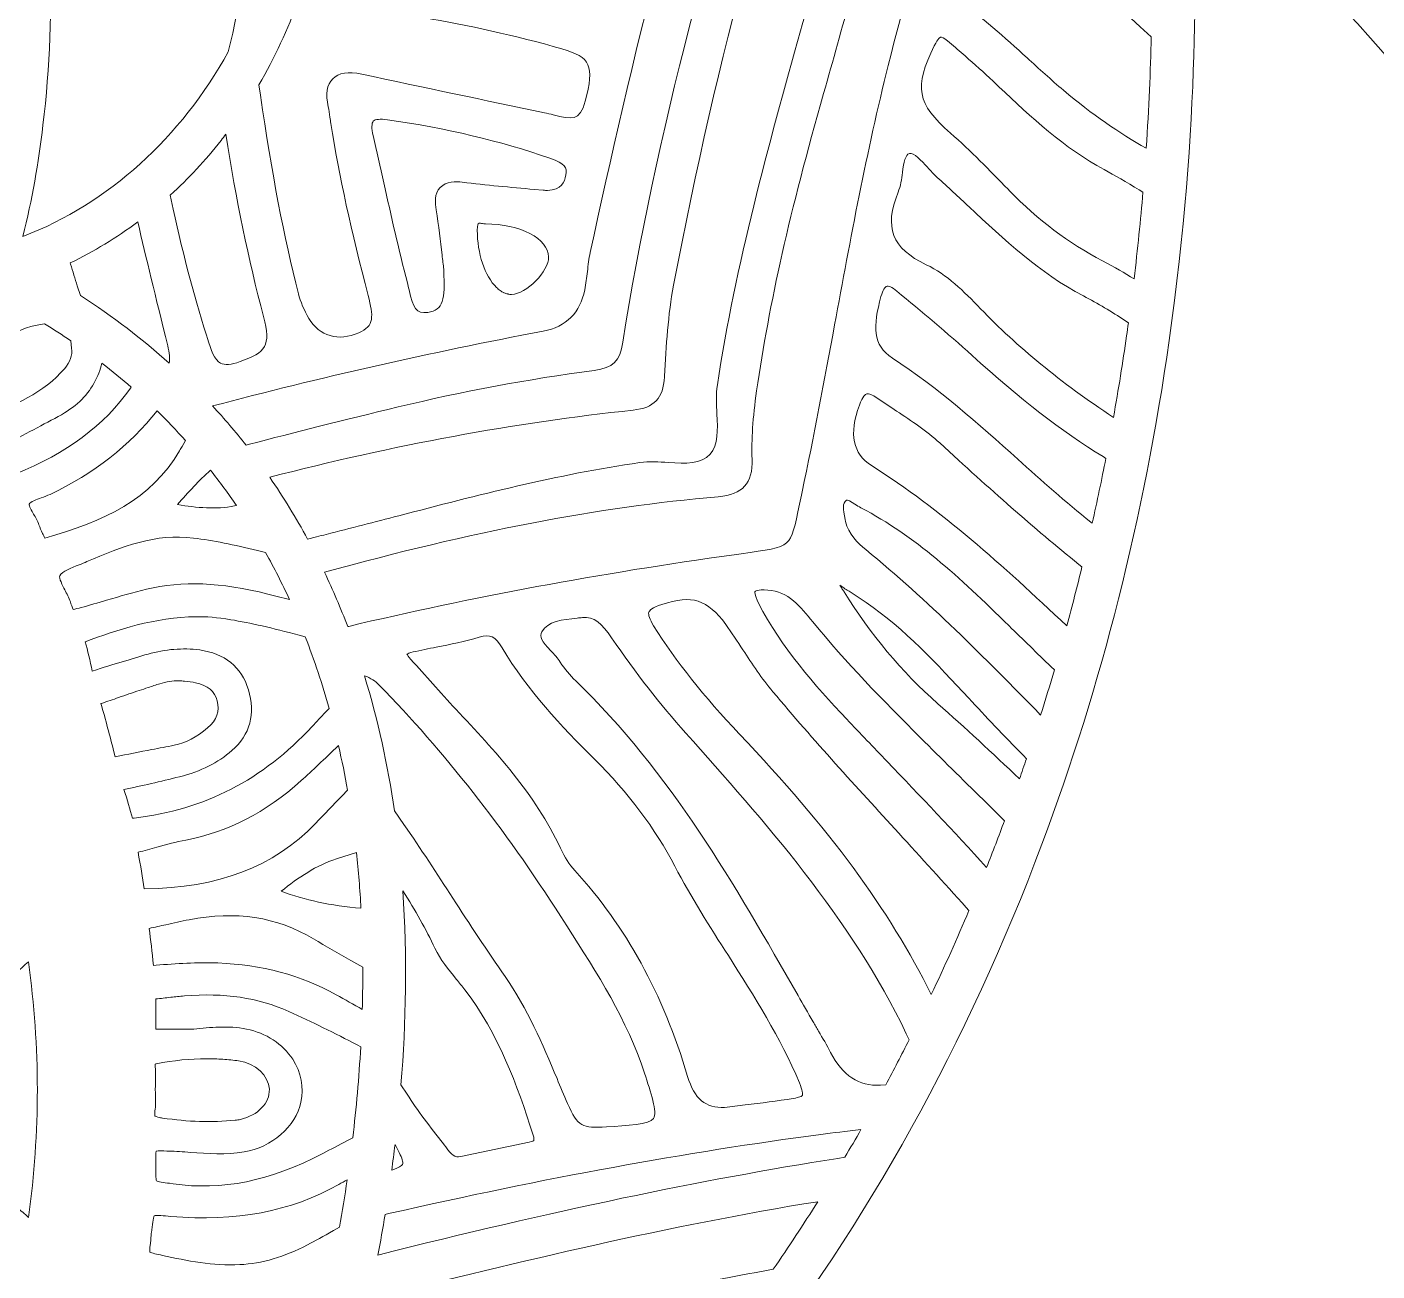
# Model space of a CAD drawing. Extents: x 126 to 2875, y -2951 to -49.
# Drawn here: x 1923.8 to 2422.4, y -2449.4 to -1989.9 of the extents above; entities that cross this region are included whole.
import ezdxf

# ---------------------------------------------------------------- set-up
doc = ezdxf.new("R2010")
doc.units = 0
doc.header["$MEASUREMENT"] = 0
doc.layers.add('Layer 1', color=7, linetype='Continuous')

# ---------------------------------------------------------------- blocks, each defined once
blk = doc.blocks.new('block 2')
at = {"layer": 'Layer 1', "lineweight": 0}
for points, knots in [([(2818.52, -1015.73), (2765.29, -1065.49), (2703.63, -1093.3), (2640.24, -1096.15), (2556.69, -1099.87), (2474.7, -1071.45), (2412.6, -1046.28), (2390.46, -1037.31), (2368.11, -1027.6), (2346.48, -1018.23), (2338.27, -1014.67), (2330.02, -1011.09), (2321.71, -1007.53), (2370.51, -1008.44), (2426.27, -1007.2), (2513.09, -924.65), (2568.78, -871.7), (2642.17, -798.11), (2625.81, -711.87), (2622.52, -694.49), (2611.09, -653.09), (2560.09, -612.54), (2565.36, -622.37), (2601.86, -692.87), (2569.54, -747.69), (2554.2, -773.71), (2526.78, -791.73), (2470.03, -803.98), (2455.63, -807.08), (2439.86, -809.44), (2422.81, -811.04), (2491.94, -734.79), (2533.75, -634.63), (2547.11, -513), (2561.91, -378.42), (2538.09, -252.24), (2515.5, -170.1), (2510.84, -153.21), (2505.7, -136.24), (2500.21, -119.65), (2496.11, -107.32), (2491.02, -97.85), (2485.03, -91.28), (2485.03, -91.28), (2489.08, -88.91), (2489.08, -88.91), (2488.22, -87.43), (2467.53, -52.75), (2420.58, -50.35), (2390.21, -48.79), (2356.11, -61.25), (2319.21, -87.4), (2293.72, -105.48), (2266.78, -130.21), (2238.64, -161.33), (2186.92, -191.97), (2146.46, -219.39), (2111.33, -247.55), (2059.02, -289.5), (2001.37, -329.63), (1934.36, -338.98), (1877.45, -346.93), (1826.29, -329.19), (1772.12, -310.4), (1744.15, -300.69), (1715.23, -290.66), (1685.52, -284.53), (1598.6, -266.59), (1534.9, -282.01), (1500.31, -329.06), (1465.72, -282.01), (1402.02, -266.61), (1315.1, -284.53), (1285.39, -290.66), (1256.47, -300.69), (1228.5, -310.4), (1174.33, -329.19), (1123.17, -346.93), (1066.26, -338.98), (999.25, -329.63), (941.6, -289.5), (889.29, -247.55), (854.16, -219.39), (813.72, -191.97), (761.98, -161.33), (733.84, -130.21), (706.9, -105.48), (681.41, -87.4), (644.51, -61.25), (610.42, -48.78), (580.04, -50.35), (533.09, -52.75), (512.4, -87.43), (511.54, -88.91), (511.54, -88.91), (515.6, -91.28), (515.6, -91.28), (509.6, -97.85), (504.51, -107.32), (500.43, -119.65), (494.91, -136.25), (489.76, -153.22), (485.12, -170.1), (462.53, -252.24), (438.71, -378.42), (453.51, -513), (466.87, -634.63), (508.68, -734.79), (577.81, -811.04), (560.76, -809.44), (544.99, -807.08), (530.59, -803.98), (473.84, -791.73), (446.42, -773.71), (431.08, -747.69), (398.76, -692.87), (435.26, -622.37), (440.53, -612.54), (389.53, -653.09), (378.1, -694.49), (374.81, -711.87), (358.45, -798.11), (431.84, -871.7), (487.53, -924.65), (574.36, -1007.2), (630.11, -1008.44), (678.91, -1007.53), (670.6, -1011.09), (662.35, -1014.67), (654.14, -1018.23), (632.51, -1027.6), (610.16, -1037.31), (588.02, -1046.28), (525.92, -1071.45), (443.9, -1099.88), (360.39, -1096.15), (296.99, -1093.3), (235.33, -1065.49), (182.1, -1015.73), (182.1, -1015.73), (125.87, -963.15), (125.87, -963.15), (125.87, -963.15), (170.22, -1026.07), (170.22, -1026.07), (219.77, -1096.34), (304.4, -1156.08), (385.84, -1178.26), (421.01, -1187.83), (457.96, -1193.28), (496.54, -1194.59), (485.65, -1205.66), (470.29, -1222.36), (453.05, -1244.47), (422.71, -1283.4), (380.73, -1347.02), (353.04, -1429.06), (321.9, -1521.35), (314.84, -1617.62), (332.07, -1715.18), (353.53, -1836.78), (412.97, -1960.62), (508.76, -2083.27), (508.76, -2083.27), (517.35, -2094.25), (517.35, -2094.25), (517.35, -2094.25), (522.39, -2081.24), (522.39, -2081.24), (522.59, -2080.7), (544.03, -2026.57), (607.28, -1966.45), (618.55, -1955.74), (631.63, -1944.41), (646.68, -1932.9), (644.92, -1962.85), (643.59, -2025.77), (654.99, -2105.75), (664.24, -2170.7), (680.05, -2233.27), (701.96, -2291.74), (729.36, -2364.83), (766.43, -2431.68), (812.16, -2490.44), (814.05, -2493.21), (839.63, -2531.25), (859.49, -2587.32), (878.32, -2640.42), (895.73, -2721.14), (871.87, -2804.06), (871.87, -2804.06), (865.62, -2825.84), (865.62, -2825.84), (865.62, -2825.84), (884.08, -2812.68), (884.08, -2812.68), (885.65, -2811.57), (922.92, -2784.71), (954.16, -2735.73), (978.8, -2697.08), (1003.28, -2637.97), (992.89, -2564.05), (993.48, -2564.79), (994.03, -2565.49), (994.54, -2566.17), (1016.21, -2595.31), (1039.76, -2622.73), (1064.5, -2647.63), (1109.21, -2692.65), (1155.37, -2726.78), (1201.72, -2749.11), (1255.68, -2775.1), (1310.13, -2785.14), (1363.64, -2778.93), (1378.87, -2809.5), (1404.34, -2833.21), (1429, -2856.2), (1455.2, -2880.59), (1479.94, -2903.62), (1493.04, -2933.91), (1493.04, -2933.91), (1500.31, -2950.67), (1500.31, -2950.67), (1500.31, -2950.67), (1507.58, -2933.91), (1507.58, -2933.91), (1520.68, -2903.62), (1545.42, -2880.59), (1571.62, -2856.2), (1596.29, -2833.21), (1621.76, -2809.5), (1636.98, -2778.93), (1690.49, -2785.14), (1744.94, -2775.1), (1798.9, -2749.11), (1845.25, -2726.78), (1891.43, -2692.65), (1936.12, -2647.63), (1960.86, -2622.73), (1984.41, -2595.33), (2006.08, -2566.18), (2006.59, -2565.5), (2007.14, -2564.79), (2007.73, -2564.05), (1997.35, -2637.97), (2021.82, -2697.08), (2046.46, -2735.73), (2077.7, -2784.71), (2114.98, -2811.57), (2116.54, -2812.68), (2116.54, -2812.68), (2135, -2825.84), (2135, -2825.84), (2135, -2825.84), (2128.75, -2804.06), (2128.75, -2804.06), (2104.89, -2721.14), (2122.3, -2640.42), (2141.13, -2587.32), (2161.01, -2531.22), (2186.59, -2493.18), (2188.46, -2490.44), (2234.19, -2431.68), (2271.26, -2364.83), (2298.65, -2291.74), (2320.57, -2233.27), (2336.38, -2170.7), (2345.63, -2105.75), (2357.03, -2025.77), (2355.7, -1962.85), (2353.94, -1932.9), (2368.99, -1944.41), (2382.07, -1955.74), (2393.34, -1966.45), (2456.59, -2026.57), (2478.03, -2080.7), (2478.23, -2081.24), (2478.23, -2081.24), (2483.25, -2094.29), (2483.25, -2094.29), (2483.25, -2094.29), (2491.86, -2083.27), (2491.86, -2083.27), (2587.65, -1960.62), (2647.09, -1836.78), (2668.55, -1715.18), (2685.78, -1617.62), (2678.72, -1521.35), (2647.58, -1429.06), (2619.89, -1347.02), (2577.91, -1283.4), (2547.57, -1244.47), (2530.33, -1222.36), (2514.97, -1205.66), (2504.08, -1194.59), (2542.66, -1193.28), (2579.61, -1187.83), (2614.78, -1178.26), (2696.22, -1156.08), (2780.85, -1096.34), (2830.4, -1026.07), (2830.4, -1026.07), (2874.75, -963.15), (2874.75, -963.15), (2874.75, -963.15), (2818.52, -1015.73), (2818.52, -1015.73)], [0, 0, 0, 0, 1, 1, 1, 2, 2, 2, 3, 3, 3, 4, 4, 4, 5, 5, 5, 6, 6, 6, 7, 7, 7, 8, 8, 8, 9, 9, 9, 10, 10, 10, 11, 11, 11, 12, 12, 12, 13, 13, 13, 14, 14, 14, 15, 15, 15, 16, 16, 16, 17, 17, 17, 18, 18, 18, 19, 19, 19, 20, 20, 20, 21, 21, 21, 22, 22, 22, 23, 23, 23, 24, 24, 24, 25, 25, 25, 26, 26, 26, 27, 27, 27, 28, 28, 28, 29, 29, 29, 30, 30, 30, 31, 31, 31, 32, 32, 32, 33, 33, 33, 34, 34, 34, 35, 35, 35, 36, 36, 36, 37, 37, 37, 38, 38, 38, 39, 39, 39, 40, 40, 40, 41, 41, 41, 42, 42, 42, 43, 43, 43, 44, 44, 44, 45, 45, 45, 46, 46, 46, 47, 47, 47, 48, 48, 48, 49, 49, 49, 50, 50, 50, 51, 51, 51, 52, 52, 52, 53, 53, 53, 54, 54, 54, 55, 55, 55, 56, 56, 56, 57, 57, 57, 58, 58, 58, 59, 59, 59, 60, 60, 60, 61, 61, 61, 62, 62, 62, 63, 63, 63, 64, 64, 64, 65, 65, 65, 66, 66, 66, 67, 67, 67, 68, 68, 68, 69, 69, 69, 70, 70, 70, 71, 71, 71, 72, 72, 72, 73, 73, 73, 74, 74, 74, 75, 75, 75, 76, 76, 76, 77, 77, 77, 78, 78, 78, 79, 79, 79, 80, 80, 80, 81, 81, 81, 82, 82, 82, 83, 83, 83, 84, 84, 84, 85, 85, 85, 86, 86, 86, 87, 87, 87, 88, 88, 88, 89, 89, 89, 90, 90, 90, 91, 91, 91, 92, 92, 92, 93, 93, 93, 94, 94, 94, 95, 95, 95, 96, 96, 96, 97, 97, 97, 98, 98, 98, 99, 99, 99, 100, 100, 100, 101, 101, 101, 102, 102, 102, 102]), ([(1922.3, -2067.28), (1925.59, -2053.78), (1928.06, -2040.07), (1929.69, -2026.23), (1932.24, -2004.59), (1933, -1982.89), (1932.29, -1961.21), (1932.29, -1961.21), (1932.29, -1961.19), (1932.29, -1961.19), (1932.29, -1961.19), (1932.4, -1961.21), (1932.4, -1961.21), (1935.72, -1912.09), (1965.54, -1842.33), (1979.85, -1811.28), (1992.56, -1844.86), (2017.42, -1925.22), (1998.09, -1999.09), (1980.68, -2030.65), (1953.96, -2055.14), (1922.3, -2067.28)], [0, 0, 0, 0, 1, 1, 1, 2, 2, 2, 3, 3, 3, 4, 4, 4, 5, 5, 5, 6, 6, 6, 7, 7, 7, 7]), ([(2210.55, -1853.37), (2209.49, -1856.22), (2208.47, -1859.09), (2207.47, -1861.97), (2176.71, -1950.76), (2155.9, -2030.68), (2143.85, -2106.3), (2142.69, -2113.55), (2140.41, -2115.8), (2133.21, -2116.76), (2108.85, -2120.01), (2084.5, -2124.55), (2060.84, -2130.27), (2040.32, -2135.22), (2022.37, -2139.73), (2005.99, -2144.05), (2005.99, -2144.05), (2004.69, -2144.4), (2004.69, -2144.4), (2000.81, -2139.46), (1996.7, -2134.62), (1992.33, -2129.9), (2031.47, -2119.5), (2072.54, -2110.19), (2114.44, -2102.26), (2122.84, -2100.67), (2128.16, -2095.39), (2129.79, -2087), (2130.24, -2084.74), (2130.5, -2082.46), (2130.76, -2080.26), (2131.04, -2077.81), (2131.31, -2075.48), (2131.8, -2073.22), (2146.87, -2004.09), (2165.35, -1923.91), (2194, -1847.11), (2194, -1847.11), (2194.01, -1847.06), (2194.01, -1847.06), (2199.65, -1849.1), (2205.16, -1851.19), (2210.57, -1853.31), (2210.57, -1853.31), (2210.55, -1853.37), (2210.55, -1853.37)], [0, 0, 0, 0, 1, 1, 1, 2, 2, 2, 3, 3, 3, 4, 4, 4, 5, 5, 5, 6, 6, 6, 7, 7, 7, 8, 8, 8, 9, 9, 9, 10, 10, 10, 11, 11, 11, 12, 12, 12, 13, 13, 13, 14, 14, 14, 15, 15, 15, 15]), ([(2247.2, -1868.95), (2247.2, -1868.95), (2247.11, -1869.19), (2247.11, -1869.19), (2235.76, -1899.74), (2226.57, -1928.23), (2219.04, -1956.35), (2215.91, -1968.01), (2212.63, -1979.85), (2209.45, -1991.3), (2197.67, -2033.72), (2185.5, -2077.59), (2178.77, -2122.13), (2178.23, -2125.66), (2178.42, -2129.33), (2178.59, -2132.89), (2178.88, -2138.75), (2179.15, -2144.28), (2176.09, -2147.69), (2172.69, -2151.51), (2167.13, -2151.18), (2160.69, -2150.77), (2157.21, -2150.56), (2153.6, -2150.34), (2150.15, -2150.83), (2119.85, -2155.13), (2089.96, -2162.92), (2061.06, -2170.44), (2052.29, -2172.74), (2043.22, -2175.1), (2034.28, -2177.33), (2033.06, -2177.63), (2031.85, -2177.95), (2030.65, -2178.26), (2030.65, -2178.26), (2027.44, -2179.07), (2027.44, -2179.07), (2023.21, -2171.28), (2018.54, -2163.65), (2013.41, -2156.23), (2058.92, -2144.39), (2104.07, -2136.04), (2147.65, -2131.44), (2155.42, -2130.61), (2158.78, -2127.07), (2159.22, -2119.17), (2159.22, -2119.17), (2159.24, -2118.85), (2159.24, -2118.85), (2159.87, -2107.73), (2160.5, -2096.22), (2162.59, -2085.28), (2178.99, -1999.23), (2199.24, -1925.21), (2224.49, -1858.95), (2232.29, -1862.21), (2239.87, -1865.55), (2247.2, -1868.95)], [0, 0, 0, 0, 1, 1, 1, 2, 2, 2, 3, 3, 3, 4, 4, 4, 5, 5, 5, 6, 6, 6, 7, 7, 7, 8, 8, 8, 9, 9, 9, 10, 10, 10, 11, 11, 11, 12, 12, 12, 13, 13, 13, 14, 14, 14, 15, 15, 15, 16, 16, 16, 17, 17, 17, 18, 18, 18, 19, 19, 19, 19]), ([(2042.6, -2211.3), (2042.6, -2211.3), (2042.22, -2211.38), (2042.22, -2211.38), (2039.64, -2204.62), (2036.79, -2197.92), (2033.66, -2191.32), (2088.38, -2176.19), (2134.62, -2167.31), (2179.09, -2163.4), (2188.14, -2162.61), (2191.88, -2158.46), (2191.56, -2149.56), (2191.31, -2142.36), (2191.84, -2134.35), (2193.27, -2124.36), (2197.91, -2091.96), (2205.54, -2058.07), (2218.01, -2014.43), (2221.46, -2002.38), (2224.85, -1990.09), (2228.13, -1978.21), (2237.54, -1944.03), (2247.28, -1908.7), (2259.58, -1874.87), (2265.69, -1877.86), (2271.64, -1880.9), (2277.42, -1883.97), (2277.42, -1883.97), (2277.26, -1884.45), (2277.26, -1884.45), (2264.69, -1920.14), (2253.12, -1959.29), (2241.87, -2004.14), (2233.9, -2035.83), (2227.87, -2068.4), (2222.05, -2099.91), (2218.28, -2120.2), (2214.4, -2141.16), (2210.05, -2161.66), (2209.72, -2163.26), (2209.42, -2164.74), (2209.11, -2166.12), (2207.4, -2174.4), (2206.55, -2178.56), (2204.33, -2180.46), (2202.02, -2182.46), (2196.88, -2183.17), (2187.55, -2184.45), (2187.55, -2184.45), (2184.97, -2184.82), (2184.97, -2184.82), (2135.52, -2191.7), (2087.62, -2200.61), (2042.6, -2211.3)], [0, 0, 0, 0, 1, 1, 1, 2, 2, 2, 3, 3, 3, 4, 4, 4, 5, 5, 5, 6, 6, 6, 7, 7, 7, 8, 8, 8, 9, 9, 9, 10, 10, 10, 11, 11, 11, 12, 12, 12, 13, 13, 13, 14, 14, 14, 15, 15, 15, 16, 16, 16, 17, 17, 17, 18, 18, 18, 18]), ([(2337.14, -2034.7), (2327.17, -2029.16), (2317.17, -2022.15), (2306.63, -2013.29), (2302.03, -2009.44), (2297.51, -2005.31), (2293.14, -2001.3), (2284.94, -1993.81), (2276.45, -1986.07), (2267, -1979.6), (2264.77, -1978.05), (2263.84, -1976.59), (2263.71, -1974.3), (2264.57, -1971.59), (2265.39, -1968.87), (2266.21, -1966.14), (2268.08, -1959.91), (2270.03, -1953.45), (2272.29, -1947.29), (2273.24, -1944.71), (2276.12, -1936.89), (2277.58, -1936.54), (2278.54, -1936.34), (2281.63, -1938.66), (2286.76, -1943.51), (2293.93, -1950.25), (2301.1, -1957.26), (2308.03, -1964.06), (2316.76, -1972.6), (2325.78, -1981.44), (2334.93, -1989.86), (2334.93, -1989.86), (2338.98, -1993.53), (2338.98, -1993.53), (2338.71, -2006.07), (2338.14, -2019.85), (2337.14, -2034.7)], [0, 0, 0, 0, 1, 1, 1, 2, 2, 2, 3, 3, 3, 4, 4, 4, 5, 5, 5, 6, 6, 6, 7, 7, 7, 8, 8, 8, 9, 9, 9, 10, 10, 10, 11, 11, 11, 12, 12, 12, 12]), ([(2118.17, -2022.36), (2117.08, -2022.07), (2115.97, -2021.8), (2114.88, -2021.56), (2093.26, -2017.05), (2070.24, -2012.24), (2047.4, -2007.33), (2042.4, -2006.26), (2038.9, -2006.83), (2036.68, -2009.06), (2034.51, -2011.24), (2033.98, -2014.63), (2035.05, -2019.38), (2035.34, -2020.6), (2035.5, -2021.88), (2035.67, -2023.24), (2035.78, -2024.02), (2035.87, -2024.79), (2036, -2025.57), (2039.07, -2044.85), (2043.57, -2065.62), (2049.77, -2089.06), (2051.8, -2096.76), (2052.1, -2100.38), (2046.35, -2102.87), (2038.71, -2106.16), (2031.81, -2104.16), (2027.9, -2097.55), (2026.12, -2094.54), (2024.79, -2091.4), (2024.05, -2088.49), (2018.68, -2067.55), (2014.22, -2044.22), (2010.01, -2015.07), (2010.01, -2015.07), (2009.46, -2011.26), (2009.46, -2011.26), (2015.23, -2001.35), (2020.12, -1990.79), (2024.08, -1979.85), (2024.08, -1979.85), (2024.81, -1979.93), (2024.81, -1979.93), (2051.63, -1983.11), (2086.85, -1988.02), (2121.37, -1997.98), (2132.02, -2001.05), (2133.39, -2004.12), (2129.95, -2017.31), (2127.97, -2024.86), (2124.9, -2024.07), (2118.17, -2022.36)], [0, 0, 0, 0, 1, 1, 1, 2, 2, 2, 3, 3, 3, 4, 4, 4, 5, 5, 5, 6, 6, 6, 7, 7, 7, 8, 8, 8, 9, 9, 9, 10, 10, 10, 11, 11, 11, 12, 12, 12, 13, 13, 13, 14, 14, 14, 15, 15, 15, 16, 16, 16, 17, 17, 17, 17]), ([(2332.65, -2082.97), (2329.25, -2080.81), (2325.49, -2078.66), (2320.97, -2076.27), (2308.45, -2069.69), (2297.21, -2061.22), (2286.63, -2050.37), (2286.63, -2050.37), (2286.11, -2049.84), (2286.11, -2049.84), (2279.32, -2042.87), (2272.31, -2035.68), (2264.88, -2029.12), (2252.38, -2018.05), (2251.3, -2012.32), (2258.88, -1996.85), (2260.29, -1993.97), (2261.19, -1993.74), (2261.29, -1993.7), (2261.38, -1993.69), (2262.25, -1993.59), (2264.55, -1995.64), (2266.42, -1997.3), (2268.32, -1998.96), (2270.22, -2000.61), (2273.67, -2003.61), (2277.23, -2006.73), (2280.59, -2009.9), (2280.59, -2009.9), (2282.77, -2011.96), (2282.77, -2011.96), (2294.61, -2023.13), (2306.86, -2034.7), (2321.6, -2042.6), (2325.56, -2044.72), (2329.8, -2047.18), (2334.56, -2050.09), (2334.56, -2050.09), (2335.93, -2050.93), (2335.93, -2050.93), (2335.06, -2061.2), (2333.98, -2071.89), (2332.65, -2082.97)], [0, 0, 0, 0, 1, 1, 1, 2, 2, 2, 3, 3, 3, 4, 4, 4, 5, 5, 5, 6, 6, 6, 7, 7, 7, 8, 8, 8, 9, 9, 9, 10, 10, 10, 11, 11, 11, 12, 12, 12, 13, 13, 13, 14, 14, 14, 14]), ([(2116.05, -2050.26), (2115.55, -2050.26), (2115.01, -2050.26), (2114.42, -2050.2), (2114.42, -2050.2), (2111.14, -2049.92), (2111.14, -2049.92), (2102.41, -2049.12), (2093.38, -2048.32), (2084.55, -2047.26), (2082.13, -2046.97), (2078.65, -2046.84), (2076.41, -2049.19), (2074.18, -2051.53), (2074.47, -2055.03), (2074.88, -2057.47), (2075.84, -2063.24), (2076.51, -2069.02), (2077.1, -2074.12), (2077.3, -2075.99), (2077.51, -2077.74), (2077.7, -2079.33), (2077.7, -2079.33), (2077.71, -2079.85), (2077.71, -2079.85), (2078.14, -2090.64), (2077.74, -2094.49), (2071.78, -2095.31), (2067.55, -2095.9), (2066.39, -2093.86), (2064.89, -2086.99), (2064.7, -2086.09), (2064.49, -2085.2), (2064.29, -2084.38), (2061.09, -2072.16), (2058.27, -2059.59), (2055.55, -2047.45), (2054.25, -2041.64), (2052.95, -2035.81), (2051.61, -2030.02), (2050.99, -2027.41), (2051.02, -2025.41), (2051.69, -2024.7), (2052.34, -2023.99), (2054.28, -2023.78), (2056.9, -2024.16), (2078.8, -2027.31), (2098.43, -2031.98), (2116.91, -2038.39), (2122.54, -2040.35), (2123.25, -2041.83), (2122.8, -2044.58), (2122.34, -2047.24), (2121.13, -2050.18), (2116.05, -2050.26)], [0, 0, 0, 0, 1, 1, 1, 2, 2, 2, 3, 3, 3, 4, 4, 4, 5, 5, 5, 6, 6, 6, 7, 7, 7, 8, 8, 8, 9, 9, 9, 10, 10, 10, 11, 11, 11, 12, 12, 12, 13, 13, 13, 14, 14, 14, 15, 15, 15, 16, 16, 16, 17, 17, 17, 18, 18, 18, 18]), ([(1990.46, -2105), (1990.46, -2105), (1990.06, -2103.77), (1990.06, -2103.77), (1985.09, -2088.11), (1980.85, -2071.76), (1977.08, -2053.79), (1977.08, -2053.79), (1976.72, -2052), (1976.72, -2052), (1983.4, -2045.91), (1989.67, -2039.2), (1995.46, -2031.85), (1996.06, -2031.09), (1996.63, -2030.3), (1997.22, -2029.54), (2001.03, -2053.71), (2005.58, -2075.77), (2011.12, -2096.82), (2014, -2107.77), (2011.99, -2110.08), (2002.47, -2113.52), (1999.26, -2114.67), (1996.84, -2114.88), (1995.29, -2114.1), (1992.94, -2112.93), (1991.73, -2109.09), (1990.46, -2105)], [0, 0, 0, 0, 1, 1, 1, 2, 2, 2, 3, 3, 3, 4, 4, 4, 5, 5, 5, 6, 6, 6, 7, 7, 7, 8, 8, 8, 9, 9, 9, 9]), ([(2329.89, -2104.01), (2328.52, -2113.65), (2326.9, -2123.71), (2325.05, -2134.16), (2305.56, -2121.18), (2289.48, -2108.03), (2275.96, -2093.97), (2269.73, -2087.48), (2263.49, -2081.35), (2255.92, -2077.73), (2243.23, -2071.65), (2240.22, -2063.89), (2245.51, -2050.98), (2246.44, -2048.7), (2246.79, -2046.15), (2247.12, -2043.68), (2247.64, -2039.75), (2248.1, -2037.16), (2249.69, -2036.62), (2251.22, -2036.13), (2254.18, -2039.36), (2256.33, -2041.73), (2257.51, -2043.01), (2258.71, -2044.36), (2259.94, -2045.45), (2263.92, -2049), (2267.89, -2052.73), (2271.72, -2056.34), (2284.51, -2068.34), (2297.71, -2080.77), (2313.97, -2089.27), (2319.27, -2092.02), (2324.42, -2095.09), (2329.26, -2098.35), (2329.26, -2098.35), (2330.56, -2099.22), (2330.56, -2099.22), (2330.34, -2100.82), (2330.13, -2102.41), (2329.89, -2104.01)], [0, 0, 0, 0, 1, 1, 1, 2, 2, 2, 3, 3, 3, 4, 4, 4, 5, 5, 5, 6, 6, 6, 7, 7, 7, 8, 8, 8, 9, 9, 9, 10, 10, 10, 11, 11, 11, 12, 12, 12, 13, 13, 13, 13]), ([(1939.9, -2077.49), (1939.9, -2077.49), (1939.76, -2077.06), (1939.76, -2077.06), (1948.5, -2072.85), (1956.82, -2067.79), (1964.69, -2061.93), (1967.79, -2075.12), (1971.21, -2089.3), (1975.75, -2107.63), (1976.4, -2110.27), (1976.59, -2112.41), (1976.34, -2114.14), (1966.45, -2105.24), (1955.54, -2096.88), (1943.51, -2089.14), (1943.51, -2089.14), (1942.37, -2085.56), (1942.37, -2085.56), (1941.51, -2082.87), (1940.69, -2080.18), (1939.9, -2077.49)], [0, 0, 0, 0, 1, 1, 1, 2, 2, 2, 3, 3, 3, 4, 4, 4, 5, 5, 5, 6, 6, 6, 7, 7, 7, 7]), ([(2116.42, -2074.85), (2116.51, -2080.15), (2108.22, -2088.57), (2102.77, -2088.7), (2102.33, -2088.7), (2101.88, -2088.65), (2101.44, -2088.56), (2101.38, -2088.54), (2101.31, -2088.52), (2101.25, -2088.51), (2100.84, -2088.41), (2100.43, -2088.27), (2100.02, -2088.1), (2099.97, -2088.08), (2099.92, -2088.05), (2099.87, -2088.03), (2099.43, -2087.83), (2099, -2087.57), (2098.56, -2087.27), (2098.56, -2087.27), (2098.54, -2087.26), (2098.54, -2087.26), (2098.09, -2086.94), (2097.63, -2086.56), (2097.18, -2086.12), (2092.86, -2081.89), (2090.08, -2073.56), (2090.09, -2064.92), (2090.09, -2063.01), (2090.44, -2062.48), (2090.47, -2062.45), (2090.5, -2062.45), (2090.66, -2062.4), (2091.03, -2062.4), (2091.36, -2062.4), (2091.85, -2062.44), (2092.54, -2062.56), (2092.54, -2062.56), (2093.07, -2062.61), (2093.07, -2062.61), (2106.03, -2062.72), (2116.29, -2068.1), (2116.42, -2074.85)], [0, 0, 0, 0, 1, 1, 1, 2, 2, 2, 3, 3, 3, 4, 4, 4, 5, 5, 5, 6, 6, 6, 7, 7, 7, 8, 8, 8, 9, 9, 9, 10, 10, 10, 11, 11, 11, 12, 12, 12, 13, 13, 13, 14, 14, 14, 14]), ([(2317.2, -2173.21), (2317.2, -2173.21), (2316.71, -2172.82), (2316.71, -2172.82), (2307.43, -2165.42), (2298.43, -2157.35), (2289.7, -2149.55), (2275.22, -2136.55), (2260.24, -2123.13), (2243.43, -2112.22), (2235.99, -2107.38), (2236.2, -2100.47), (2239.19, -2089.43), (2239.86, -2086.96), (2240.73, -2085.88), (2241.26, -2085.71), (2241.82, -2085.53), (2243.13, -2085.9), (2245.1, -2087.51), (2254.12, -2094.97), (2263.73, -2103.01), (2272.81, -2111.22), (2290.49, -2127.26), (2305.88, -2139.15), (2321.2, -2148.61), (2321.2, -2148.61), (2322.23, -2149.25), (2322.23, -2149.25), (2320.7, -2157.07), (2319.02, -2165.06), (2317.2, -2173.21)], [0, 0, 0, 0, 1, 1, 1, 2, 2, 2, 3, 3, 3, 4, 4, 4, 5, 5, 5, 6, 6, 6, 7, 7, 7, 8, 8, 8, 9, 9, 9, 10, 10, 10, 10]), ([(1926.76, -2100.19), (1926.76, -2100.19), (1930.23, -2099.53), (1930.23, -2099.53), (1933.55, -2101.57), (1936.78, -2103.66), (1939.95, -2105.79), (1939.95, -2105.79), (1940.28, -2108.6), (1940.28, -2108.6), (1940.58, -2111.19), (1939.73, -2113.69), (1937.7, -2116.05), (1929.93, -2125.12), (1919.29, -2129.66), (1907.2, -2134.11), (1907.2, -2134.11), (1902.42, -2125.74), (1902.42, -2125.74), (1904.98, -2119.98), (1907.39, -2114.14), (1909.63, -2108.2), (1909.63, -2108.2), (1914.14, -2105.67), (1914.14, -2105.67), (1918.4, -2103.28), (1922.41, -2101.03), (1926.76, -2100.19)], [0, 0, 0, 0, 1, 1, 1, 2, 2, 2, 3, 3, 3, 4, 4, 4, 5, 5, 5, 6, 6, 6, 7, 7, 7, 8, 8, 8, 9, 9, 9, 9]), ([(1913.83, -2145.11), (1921.3, -2141.3), (1928.57, -2137.41), (1935.31, -2133.78), (1941.61, -2130.36), (1945.8, -2126.48), (1948.5, -2121.54), (1949.9, -2118.96), (1950.87, -2116.53), (1951.47, -2114.14), (1955.22, -2117), (1958.82, -2119.96), (1962.3, -2122.98), (1962.3, -2122.98), (1962.11, -2123.25), (1962.11, -2123.25), (1952.26, -2137.12), (1938.38, -2147.49), (1919.65, -2154.93), (1919.61, -2154.96), (1919.56, -2154.98), (1919.51, -2154.99), (1917.8, -2151.78), (1915.92, -2148.38), (1913.8, -2145.13), (1913.81, -2145.11), (1913.81, -2145.11), (1913.83, -2145.11)], [0, 0, 0, 0, 1, 1, 1, 2, 2, 2, 3, 3, 3, 4, 4, 4, 5, 5, 5, 6, 6, 6, 7, 7, 7, 8, 8, 8, 9, 9, 9, 9]), ([(2307.81, -2211.11), (2283.78, -2188.52), (2261.67, -2168.46), (2235.72, -2151.92), (2228.76, -2147.49), (2227.33, -2140.4), (2231.21, -2129.59), (2232.42, -2126.26), (2233.51, -2125.6), (2233.94, -2125.47), (2234.68, -2125.23), (2236.04, -2125.74), (2237.66, -2126.88), (2240.06, -2128.56), (2242.55, -2130.2), (2244.94, -2131.79), (2250.43, -2135.41), (2256.11, -2139.16), (2260.88, -2143.55), (2279.6, -2160.75), (2295.51, -2174.95), (2312.26, -2188.39), (2312.26, -2188.39), (2313.42, -2189.33), (2313.42, -2189.33), (2311.67, -2196.48), (2309.81, -2203.75), (2307.81, -2211.11)], [0, 0, 0, 0, 1, 1, 1, 2, 2, 2, 3, 3, 3, 4, 4, 4, 5, 5, 5, 6, 6, 6, 7, 7, 7, 8, 8, 8, 9, 9, 9, 9]), ([(1924.64, -2166.12), (1924.97, -2165.3), (1927.43, -2164.41), (1929.04, -2163.83), (1930.13, -2163.45), (1931.26, -2163.03), (1932.3, -2162.54), (1948.57, -2154.82), (1961.86, -2144.45), (1971.81, -2131.72), (1975.48, -2135.28), (1978.98, -2138.94), (1982.34, -2142.66), (1982.34, -2142.66), (1981.04, -2144.88), (1981.04, -2144.88), (1980.74, -2145.4), (1980.46, -2145.91), (1980.15, -2146.41), (1969.52, -2164.51), (1952.53, -2172.47), (1930.32, -2178.71), (1930.07, -2178.14), (1929.82, -2177.57), (1929.55, -2177), (1929.04, -2175.89), (1928.57, -2174.83), (1928.2, -2173.78), (1927.69, -2172.36), (1926.94, -2171.06), (1926.22, -2169.81), (1925.59, -2168.72), (1924.4, -2166.67), (1924.64, -2166.12)], [0, 0, 0, 0, 1, 1, 1, 2, 2, 2, 3, 3, 3, 4, 4, 4, 5, 5, 5, 6, 6, 6, 7, 7, 7, 8, 8, 8, 9, 9, 9, 10, 10, 10, 11, 11, 11, 11]), ([(1991.57, -2153.6), (1994.94, -2157.87), (1998.15, -2162.24), (2001.16, -2166.67), (2001.16, -2166.67), (2000.43, -2166.82), (2000.43, -2166.82), (1993.66, -2168.19), (1986.47, -2167.47), (1979.36, -2166.34), (1983.42, -2161.72), (1987.26, -2157.35), (1991.57, -2153.6)], [0, 0, 0, 0, 1, 1, 1, 2, 2, 2, 3, 3, 3, 4, 4, 4, 4]), ([(2298.16, -2244.07), (2277.28, -2222.65), (2256.57, -2201.85), (2233.57, -2182.95), (2230.63, -2180.53), (2227.11, -2177.15), (2226.13, -2172.58), (2226.13, -2172.58), (2225.97, -2171.87), (2225.97, -2171.87), (2225.07, -2167.74), (2224.93, -2165.84), (2226.4, -2164.74), (2226.83, -2164.43), (2228.08, -2165.2), (2229.55, -2166.17), (2230.26, -2166.63), (2231.01, -2167.12), (2231.78, -2167.51), (2251.93, -2178.02), (2267.81, -2192.83), (2286.47, -2211.09), (2291.65, -2216.14), (2296.83, -2221.21), (2302.02, -2226.23), (2302.02, -2226.23), (2303.22, -2227.38), (2303.22, -2227.38), (2301.61, -2232.91), (2299.91, -2238.46), (2298.16, -2244.07)], [0, 0, 0, 0, 1, 1, 1, 2, 2, 2, 3, 3, 3, 4, 4, 4, 5, 5, 5, 6, 6, 6, 7, 7, 7, 8, 8, 8, 9, 9, 9, 10, 10, 10, 10]), ([(1943.76, -2204.35), (1942.8, -2204.6), (1941.55, -2204.95), (1940.82, -2205.06), (1940.5, -2204.4), (1940.09, -2203.15), (1939.79, -2202.26), (1939.27, -2200.72), (1938.49, -2199.24), (1937.75, -2197.78), (1936.94, -2196.24), (1935.47, -2193.36), (1935.86, -2192.64), (1936.77, -2191), (1940.23, -2189.66), (1943.03, -2188.57), (1944.03, -2188.17), (1945.01, -2187.79), (1945.93, -2187.4), (1958.78, -2181.79), (1971.46, -2176.9), (1985.3, -2178.67), (1992.56, -2179.61), (2000.29, -2181.13), (2008.93, -2183.31), (2008.93, -2183.31), (2011.91, -2184.06), (2011.91, -2184.06), (2015.09, -2189.74), (2018.02, -2195.52), (2020.71, -2201.39), (2018.05, -2200.71), (2015.39, -2200.01), (2012.72, -2199.35), (1995.27, -2194.96), (1981.02, -2194.41), (1967.92, -2197.59), (1962.93, -2198.79), (1957.96, -2200.25), (1953.15, -2201.66), (1950.03, -2202.58), (1946.9, -2203.49), (1943.76, -2204.35)], [0, 0, 0, 0, 1, 1, 1, 2, 2, 2, 3, 3, 3, 4, 4, 4, 5, 5, 5, 6, 6, 6, 7, 7, 7, 8, 8, 8, 9, 9, 9, 10, 10, 10, 11, 11, 11, 12, 12, 12, 13, 13, 13, 14, 14, 14, 14]), ([(2278.18, -2300.34), (2266.16, -2287.04), (2253.6, -2273.9), (2241.44, -2261.18), (2236.47, -2255.99), (2231.5, -2250.81), (2226.56, -2245.59), (2214.62, -2232.99), (2202.4, -2219.07), (2193.98, -2202.72), (2192.27, -2199.43), (2192.65, -2198.43), (2192.65, -2198.41), (2192.67, -2198.41), (2193.46, -2197.65), (2197.35, -2197.87), (2204.89, -2198.32), (2209.54, -2204.08), (2214.04, -2209.64), (2226.18, -2224.63), (2239.78, -2238.45), (2253.8, -2252.47), (2261.45, -2260.12), (2269.28, -2267.83), (2276.87, -2275.28), (2276.87, -2275.28), (2284.8, -2283.09), (2284.8, -2283.09), (2282.67, -2288.82), (2280.47, -2294.56), (2278.18, -2300.34)], [0, 0, 0, 0, 1, 1, 1, 2, 2, 2, 3, 3, 3, 4, 4, 4, 5, 5, 5, 6, 6, 6, 7, 7, 7, 8, 8, 8, 9, 9, 9, 10, 10, 10, 10]), ([(2290.34, -2267.67), (2280.36, -2258.11), (2270.22, -2248.74), (2260.17, -2239.86), (2246.84, -2228.06), (2235.22, -2214.18), (2225.62, -2198.59), (2225.4, -2198.24), (2225.17, -2197.89), (2224.91, -2197.53), (2224.66, -2197.13), (2224.28, -2196.56), (2224.04, -2196.12), (2224.39, -2196.34), (2224.79, -2196.62), (2225.07, -2196.83), (2225.62, -2197.21), (2226.16, -2197.59), (2226.69, -2197.89), (2228.7, -2199.03), (2230.6, -2200.34), (2232.62, -2201.74), (2232.62, -2201.74), (2233.67, -2202.47), (2233.67, -2202.47), (2248.01, -2212.34), (2260.01, -2225.29), (2271.61, -2237.83), (2274.74, -2241.22), (2277.99, -2244.73), (2281.23, -2248.13), (2284.72, -2251.77), (2288.23, -2255.42), (2291.76, -2259.02), (2291.76, -2259.02), (2292.88, -2260.2), (2292.88, -2260.2), (2292.05, -2262.68), (2291.21, -2265.17), (2290.34, -2267.67)], [0, 0, 0, 0, 1, 1, 1, 2, 2, 2, 3, 3, 3, 4, 4, 4, 5, 5, 5, 6, 6, 6, 7, 7, 7, 8, 8, 8, 9, 9, 9, 10, 10, 10, 11, 11, 11, 12, 12, 12, 13, 13, 13, 13]), ([(2257.77, -2347.29), (2242.04, -2315.74), (2220.1, -2285.92), (2186.87, -2251.02), (2173.85, -2237.32), (2163.49, -2224.25), (2155.2, -2211.05), (2153.77, -2208.77), (2153.14, -2206.95), (2153.46, -2206.03), (2153.66, -2205.49), (2154.53, -2204.4), (2158.25, -2203.18), (2169.4, -2199.52), (2175.14, -2201.33), (2181.84, -2210.6), (2184.04, -2213.64), (2186.16, -2216.87), (2188.2, -2219.97), (2191.62, -2225.18), (2195.17, -2230.56), (2199.27, -2235.45), (2214.26, -2253.33), (2230.26, -2270.79), (2245.74, -2287.68), (2253.96, -2296.64), (2262.44, -2305.9), (2270.68, -2315.11), (2270.68, -2315.11), (2271.67, -2316.23), (2271.67, -2316.23), (2267.34, -2326.54), (2262.7, -2336.91), (2257.77, -2347.29)], [0, 0, 0, 0, 1, 1, 1, 2, 2, 2, 3, 3, 3, 4, 4, 4, 5, 5, 5, 6, 6, 6, 7, 7, 7, 8, 8, 8, 9, 9, 9, 10, 10, 10, 11, 11, 11, 11]), ([(1980.12, -2266.84), (1988.02, -2264.85), (1994.35, -2261.68), (1999.47, -2257.19), (2006.15, -2251.32), (2008.25, -2243.56), (2005.56, -2234.73), (2002.98, -2226.29), (1996.76, -2221.21), (1987.56, -2220.02), (1981.26, -2219.2), (1974.85, -2219.72), (1968.49, -2221.54), (1962.43, -2223.3), (1956.06, -2225.23), (1947.88, -2227.82), (1947.12, -2224.03), (1946.14, -2220.19), (1945.31, -2217.01), (1957.01, -2212.53), (1971.02, -2207.96), (1986.34, -2207.74), (1990.03, -2207.64), (1993.93, -2207.99), (1999.01, -2208.83), (2006.43, -2210.08), (2014.22, -2211.85), (2024.26, -2214.59), (2024.26, -2214.59), (2026.58, -2215.22), (2026.58, -2215.22), (2029.95, -2223.88), (2032.87, -2232.7), (2035.35, -2241.6), (2035.35, -2241.6), (2034.02, -2242.99), (2034.02, -2242.99), (2032.36, -2244.75), (2030.68, -2246.5), (2029.05, -2248.28), (2010.88, -2267.97), (1989.41, -2279.03), (1963.42, -2282.14), (1963.12, -2282.17), (1962.88, -2282.2), (1962.71, -2282.2), (1962.71, -2282.18), (1962.69, -2282.17), (1962.69, -2282.14), (1961.9, -2278.86), (1960.87, -2275.41), (1959.53, -2271.56), (1966.16, -2270.2), (1973.09, -2268.62), (1980.12, -2266.84)], [0, 0, 0, 0, 1, 1, 1, 2, 2, 2, 3, 3, 3, 4, 4, 4, 5, 5, 5, 6, 6, 6, 7, 7, 7, 8, 8, 8, 9, 9, 9, 10, 10, 10, 11, 11, 11, 12, 12, 12, 13, 13, 13, 14, 14, 14, 15, 15, 15, 16, 16, 16, 17, 17, 17, 18, 18, 18, 18]), ([(2240.93, -2380.64), (2240.93, -2380.64), (2238.97, -2380.75), (2238.97, -2380.75), (2231.12, -2381.21), (2224.96, -2377.18), (2220.58, -2368.69), (2219.18, -2365.99), (2217.63, -2363.36), (2216.13, -2360.83), (2215.45, -2359.65), (2214.77, -2358.5), (2214.1, -2357.34), (2212.25, -2354.1), (2210.4, -2350.87), (2208.54, -2347.62), (2185.37, -2307.05), (2161.4, -2265.1), (2126.48, -2231.45), (2124.33, -2229.38), (2122.35, -2226.99), (2120.75, -2224.53), (2119.77, -2223.01), (2118.49, -2221.65), (2117.25, -2220.32), (2113.82, -2216.65), (2112.92, -2215.19), (2113.95, -2213.28), (2115.99, -2209.4), (2121.58, -2208.81), (2126.97, -2208.24), (2127.62, -2208.18), (2128.26, -2208.12), (2128.89, -2208.04), (2133.29, -2207.55), (2136.09, -2210.29), (2139.69, -2215.54), (2148.66, -2228.62), (2157.62, -2240.12), (2167.09, -2250.71), (2195.69, -2282.74), (2228.09, -2319.02), (2248.53, -2361.78), (2248.53, -2361.78), (2249.59, -2364.01), (2249.59, -2364.01), (2246.8, -2369.55), (2243.92, -2375.09), (2240.93, -2380.64)], [0, 0, 0, 0, 1, 1, 1, 2, 2, 2, 3, 3, 3, 4, 4, 4, 5, 5, 5, 6, 6, 6, 7, 7, 7, 8, 8, 8, 9, 9, 9, 10, 10, 10, 11, 11, 11, 12, 12, 12, 13, 13, 13, 14, 14, 14, 15, 15, 15, 16, 16, 16, 16]), ([(2126.09, -2301.48), (2124.13, -2299.33), (2122.34, -2296.56), (2120.8, -2293.25), (2111.45, -2273.11), (2096.55, -2257.25), (2082.14, -2241.9), (2079.26, -2238.83), (2076.4, -2235.6), (2073.63, -2232.48), (2071, -2229.53), (2068.29, -2226.48), (2065.54, -2223.53), (2064.62, -2222.54), (2064.24, -2221.9), (2064.1, -2221.57), (2064.4, -2221.38), (2065.06, -2221.07), (2066.39, -2220.76), (2069.21, -2220.12), (2072.12, -2219.55), (2074.94, -2218.98), (2080.15, -2217.95), (2085.53, -2216.87), (2090.76, -2215.32), (2094.92, -2214.07), (2096.76, -2214.89), (2099.27, -2219.17), (2108.58, -2234.92), (2121.15, -2248.26), (2133.35, -2260.35), (2145.81, -2272.7), (2155.82, -2286.01), (2163.08, -2299.93), (2169.03, -2311.34), (2176.03, -2322.33), (2182.81, -2332.93), (2192.3, -2347.83), (2202.12, -2363.23), (2209.04, -2379.85), (2209.64, -2381.29), (2209.95, -2382.32), (2210.11, -2383.03), (2210.38, -2384.22), (2210.21, -2384.57), (2210.21, -2384.57), (2210.19, -2384.6), (2210, -2384.82), (2209.16, -2385.09), (2208.64, -2385.27), (2207.9, -2385.46), (2206.79, -2385.65), (2200.93, -2386.66), (2194.88, -2387.37), (2189.04, -2388.05), (2186.51, -2388.35), (2183.96, -2388.65), (2181.43, -2388.99), (2174.4, -2389.32), (2170.3, -2385.9), (2167.78, -2377.53), (2158.63, -2346.94), (2144.99, -2322.07), (2126.09, -2301.48)], [0, 0, 0, 0, 1, 1, 1, 2, 2, 2, 3, 3, 3, 4, 4, 4, 5, 5, 5, 6, 6, 6, 7, 7, 7, 8, 8, 8, 9, 9, 9, 10, 10, 10, 11, 11, 11, 12, 12, 12, 13, 13, 13, 14, 14, 14, 15, 15, 15, 16, 16, 16, 17, 17, 17, 18, 18, 18, 19, 19, 19, 20, 20, 20, 21, 21, 21, 21]), ([(1951.08, -2239.82), (1951.12, -2239.81), (1951.2, -2239.78), (1951.27, -2239.76), (1953.4, -2239.06), (1955.51, -2238.32), (1957.63, -2237.58), (1960.13, -2236.7), (1962.73, -2235.8), (1965.27, -2234.98), (1966.35, -2234.65), (1967.43, -2234.27), (1968.5, -2233.9), (1969.96, -2233.4), (1971.4, -2232.89), (1972.83, -2232.48), (1975.22, -2231.8), (1977.56, -2231.32), (1979.96, -2231.37), (1980.65, -2231.45), (1981.31, -2231.5), (1981.99, -2231.56), (1983.43, -2231.69), (1984.81, -2231.8), (1986.06, -2232.1), (1990.55, -2233.14), (1993.09, -2235.28), (1994.04, -2238.81), (1995.07, -2242.61), (1993.91, -2245.79), (1990.43, -2248.83), (1986.49, -2252.25), (1982.47, -2254.32), (1978.16, -2255.21), (1975.41, -2255.76), (1972.64, -2256.29), (1969.88, -2256.81), (1965.45, -2257.65), (1960.86, -2258.52), (1956.36, -2259.53), (1956.35, -2259.5), (1956.35, -2259.47), (1956.33, -2259.44), (1956.33, -2259.44), (1955.87, -2257.6), (1955.87, -2257.6), (1954.37, -2251.76), (1952.83, -2245.73), (1951.08, -2239.82)], [0, 0, 0, 0, 1, 1, 1, 2, 2, 2, 3, 3, 3, 4, 4, 4, 5, 5, 5, 6, 6, 6, 7, 7, 7, 8, 8, 8, 9, 9, 9, 10, 10, 10, 11, 11, 11, 12, 12, 12, 13, 13, 13, 14, 14, 14, 15, 15, 15, 16, 16, 16, 16]), ([(2100.36, -2340.66), (2093.7, -2331.18), (2087.27, -2321.25), (2081.04, -2311.66), (2075.23, -2302.7), (2069.21, -2293.42), (2063.01, -2284.49), (2063.01, -2284.49), (2059.48, -2279.4), (2059.48, -2279.4), (2057.05, -2262.63), (2053.46, -2245.9), (2048.43, -2229.52), (2050.66, -2230.42), (2052.48, -2231.56), (2053.76, -2232.87), (2077.9, -2257.58), (2099.89, -2285.6), (2120.94, -2318.5), (2120.94, -2318.5), (2123.11, -2321.87), (2123.11, -2321.87), (2134.57, -2339.72), (2145.38, -2356.6), (2151.87, -2376.34), (2154.12, -2383.19), (2156.66, -2390.96), (2155.21, -2393.07), (2153.73, -2395.25), (2145.29, -2395.73), (2137.85, -2396.14), (2128.76, -2396.65), (2127.2, -2396.16), (2123.44, -2387.51), (2122.11, -2384.47), (2120.83, -2381.42), (2119.53, -2378.35), (2114.15, -2365.59), (2108.6, -2352.39), (2100.36, -2340.66)], [0, 0, 0, 0, 1, 1, 1, 2, 2, 2, 3, 3, 3, 4, 4, 4, 5, 5, 5, 6, 6, 6, 7, 7, 7, 8, 8, 8, 9, 9, 9, 10, 10, 10, 11, 11, 11, 12, 12, 12, 13, 13, 13, 13]), ([(2040.24, -2273.86), (2036.94, -2277.26), (2033.61, -2280.68), (2030.3, -2284.1), (2014.73, -2300.21), (1994.64, -2307.89), (1967.09, -2308.27), (1966.49, -2304.06), (1965.73, -2299.66), (1964.8, -2294.74), (1964.8, -2294.72), (1964.8, -2294.72), (1964.82, -2294.72), (1967.14, -2294.15), (1969.45, -2293.5), (1971.7, -2292.88), (1975.39, -2291.86), (1978.86, -2290.89), (1982.42, -2290.21), (1998.03, -2287.28), (2011.97, -2280.09), (2025.06, -2268.27), (2029.19, -2264.52), (2033.5, -2260.48), (2038.83, -2255.32), (2040.1, -2260.81), (2041.21, -2266.32), (2042.19, -2271.86), (2042.19, -2271.86), (2040.24, -2273.86), (2040.24, -2273.86)], [0, 0, 0, 0, 1, 1, 1, 2, 2, 2, 3, 3, 3, 4, 4, 4, 5, 5, 5, 6, 6, 6, 7, 7, 7, 8, 8, 8, 9, 9, 9, 10, 10, 10, 10]), ([(2045.45, -2294.85), (2046.2, -2301.72), (2046.75, -2308.59), (2047.13, -2315.44), (2035.94, -2314.44), (2026.41, -2312.42), (2017.61, -2309.13), (2024.13, -2304.09), (2030.56, -2299.56), (2038.09, -2297.16), (2038.09, -2297.16), (2045.45, -2294.85), (2045.45, -2294.85)], [0, 0, 0, 0, 1, 1, 1, 2, 2, 2, 3, 3, 3, 4, 4, 4, 4]), ([(2061.91, -2380.6), (2063.77, -2357.6), (2064.27, -2333.44), (2062.6, -2309), (2067.23, -2316.25), (2071.13, -2323.21), (2074.42, -2330.18), (2076.45, -2334.44), (2079.44, -2338.08), (2082.33, -2341.61), (2083.41, -2342.92), (2084.49, -2344.24), (2085.52, -2345.57), (2097.85, -2361.73), (2104.88, -2380.75), (2110.64, -2398.9), (2111.19, -2400.67), (2110.99, -2401.17), (2110.99, -2401.19), (2110.99, -2401.19), (2110.69, -2401.54), (2109.28, -2401.84), (2109.28, -2401.84), (2083.97, -2407.14), (2083.97, -2407.14), (2081.73, -2407.6), (2080.69, -2406.54), (2078.47, -2403.6), (2078.19, -2403.22), (2077.9, -2402.84), (2077.6, -2402.46), (2072.55, -2396.05), (2068.06, -2390.24), (2064.15, -2384.08), (2064.15, -2384.08), (2061.91, -2380.6), (2061.91, -2380.6)], [0, 0, 0, 0, 1, 1, 1, 2, 2, 2, 3, 3, 3, 4, 4, 4, 5, 5, 5, 6, 6, 6, 7, 7, 7, 8, 8, 8, 9, 9, 9, 10, 10, 10, 11, 11, 11, 12, 12, 12, 12]), ([(2037.98, -2347.37), (2025.09, -2340.17), (2010.4, -2336.23), (1994.32, -2335.64), (1986.61, -2335.37), (1978.9, -2335.91), (1971.45, -2336.43), (1971.45, -2336.43), (1970.51, -2336.51), (1970.51, -2336.51), (1970.5, -2336.51), (1970.5, -2336.51), (1970.48, -2336.51), (1969.98, -2331.62), (1969.45, -2327.14), (1968.93, -2322.87), (1970.97, -2322.44), (1973.03, -2321.96), (1975.07, -2321.5), (1977.87, -2320.86), (1980.79, -2320.21), (1983.64, -2319.65), (2000.92, -2316.28), (2015.96, -2318.59), (2029.62, -2326.73), (2034.2, -2329.44), (2038.88, -2332.11), (2043.41, -2334.69), (2043.41, -2334.69), (2047.79, -2337.19), (2047.79, -2337.19), (2047.81, -2338.03), (2047.81, -2338.87), (2047.81, -2339.71), (2047.81, -2344.11), (2047.73, -2348.46), (2047.6, -2352.82), (2044.41, -2350.99), (2041.21, -2349.16), (2037.98, -2347.37)], [0, 0, 0, 0, 1, 1, 1, 2, 2, 2, 3, 3, 3, 4, 4, 4, 5, 5, 5, 6, 6, 6, 7, 7, 7, 8, 8, 8, 9, 9, 9, 10, 10, 10, 11, 11, 11, 12, 12, 12, 13, 13, 13, 13]), ([(1919.91, -2425.96), (1914.71, -2422.54), (1912.93, -2417.99), (1913.73, -2410.25), (1914.52, -2402.52), (1914.9, -2394.81), (1914.86, -2387.31), (1914.86, -2387.31), (1914.84, -2384.79), (1914.84, -2384.79), (1914.78, -2374.42), (1914.73, -2363.69), (1913.64, -2353.08), (1913.15, -2348.21), (1913.81, -2345.22), (1915.85, -2343.1), (1918.43, -2340.41), (1921.28, -2337.9), (1924.29, -2335.24), (1928.69, -2366.9), (1928.71, -2397.93), (1924.34, -2429.7), (1922.96, -2428.32), (1921.54, -2427.04), (1919.91, -2425.96)], [0, 0, 0, 0, 1, 1, 1, 2, 2, 2, 3, 3, 3, 4, 4, 4, 5, 5, 5, 6, 6, 6, 7, 7, 7, 8, 8, 8, 8]), ([(2032.99, -2406.02), (2013.4, -2416.23), (1995.83, -2419.79), (1977.73, -2417.21), (1977.73, -2417.21), (1976.42, -2417.02), (1976.42, -2417.02), (1974.28, -2416.74), (1972.08, -2416.42), (1971.61, -2416.09), (1971.35, -2415.58), (1971.35, -2412.76), (1971.35, -2410.28), (1971.35, -2410.28), (1971.35, -2409.5), (1971.35, -2409.5), (1971.35, -2407.76), (1971.35, -2405.97), (1971.48, -2405.09), (1972.3, -2405.01), (1973.9, -2405.04), (1975.45, -2405.09), (1975.45, -2405.09), (1976.07, -2405.1), (1976.07, -2405.1), (1978.75, -2405.18), (1981.48, -2405.39), (1984.14, -2405.58), (1990.57, -2406.03), (1997.22, -2406.51), (2003.95, -2405.42), (2014.17, -2403.77), (2023.02, -2396.03), (2024.97, -2387.02), (2026.14, -2381.63), (2025.06, -2376.01), (2021.91, -2371.19), (2018.22, -2365.56), (2012.02, -2361.49), (2004.88, -2360.05), (1998.06, -2358.69), (1991.33, -2359.43), (1985.39, -2360.1), (1985.39, -2360.1), (1981.42, -2360.1), (1981.42, -2360.1), (1978.11, -2360.08), (1974.71, -2360.07), (1971.34, -2360.13), (1971.45, -2356.87), (1971.45, -2353.35), (1971.32, -2348.89), (1973.19, -2348.75), (1975.04, -2348.53), (1976.85, -2348.32), (1978.52, -2348.13), (1980.2, -2347.94), (1981.9, -2347.8), (1996.68, -2346.59), (2009.28, -2348.46), (2020.43, -2353.53), (2028.99, -2357.42), (2037.51, -2361.59), (2045.75, -2365.91), (2045.75, -2365.91), (2047.03, -2366.59), (2047.03, -2366.59), (2046.39, -2378.06), (2045.39, -2389.32), (2044.09, -2400.21), (2044.09, -2400.21), (2042.14, -2401.24), (2042.14, -2401.24), (2039.1, -2402.84), (2036.05, -2404.44), (2032.99, -2406.02)], [0, 0, 0, 0, 1, 1, 1, 2, 2, 2, 3, 3, 3, 4, 4, 4, 5, 5, 5, 6, 6, 6, 7, 7, 7, 8, 8, 8, 9, 9, 9, 10, 10, 10, 11, 11, 11, 12, 12, 12, 13, 13, 13, 14, 14, 14, 15, 15, 15, 16, 16, 16, 17, 17, 17, 18, 18, 18, 19, 19, 19, 20, 20, 20, 21, 21, 21, 22, 22, 22, 23, 23, 23, 24, 24, 24, 25, 25, 25, 25]), ([(1971.24, -2384.81), (1971.21, -2384.11), (1971.18, -2383.41), (1971.18, -2382.73), (1971.18, -2381.8), (1971.19, -2380.88), (1971.19, -2379.96), (1971.23, -2377.75), (1971.26, -2375.47), (1971.13, -2373.17), (1971.12, -2373.09), (1971.12, -2373.03), (1971.12, -2372.97), (1971.23, -2372.94), (1971.37, -2372.9), (1971.54, -2372.86), (1977.84, -2371.62), (1984.06, -2371), (1990.17, -2371), (1992.17, -2371), (1994.15, -2371.07), (1996.11, -2371.19), (1998.07, -2371.34), (2000.02, -2371.53), (2001.95, -2371.8), (2008.11, -2372.65), (2013.08, -2377.26), (2013.29, -2382.29), (2013.49, -2387.34), (2009.09, -2391.9), (2002.6, -2393.42), (2002.03, -2393.55), (2001.38, -2393.64), (2000.69, -2393.72), (1992.01, -2394.59), (1983.24, -2394.32), (1973.85, -2392.91), (1973.57, -2392.86), (1973.3, -2392.83), (1973.06, -2392.79), (1971.42, -2392.47), (1971.1, -2392.14), (1971.05, -2392.07), (1971.02, -2392.03), (1970.97, -2391.87), (1970.96, -2391.58), (1970.94, -2391.44), (1970.94, -2391.27), (1970.96, -2391.04), (1970.97, -2390.84), (1971, -2390.58), (1971.05, -2390.28), (1971.38, -2388.38), (1971.31, -2386.56), (1971.24, -2384.81)], [0, 0, 0, 0, 1, 1, 1, 2, 2, 2, 3, 3, 3, 4, 4, 4, 5, 5, 5, 6, 6, 6, 7, 7, 7, 8, 8, 8, 9, 9, 9, 10, 10, 10, 11, 11, 11, 12, 12, 12, 13, 13, 13, 14, 14, 14, 15, 15, 15, 16, 16, 16, 17, 17, 17, 18, 18, 18, 18]), ([(2225.85, -2407.4), (2225.85, -2407.4), (2223.23, -2407.81), (2223.23, -2407.81), (2172.25, -2415.85), (2118.24, -2427.2), (2053.41, -2443.52), (2054.33, -2438.64), (2055.22, -2433.63), (2056.04, -2428.51), (2056.04, -2428.51), (2057.29, -2428.23), (2057.29, -2428.23), (2115.12, -2415.07), (2167.37, -2405.51), (2217.03, -2398.97), (2221.54, -2398.37), (2226.29, -2397.79), (2231.8, -2397.14), (2229.85, -2400.56), (2227.87, -2403.98), (2225.85, -2407.4)], [0, 0, 0, 0, 1, 1, 1, 2, 2, 2, 3, 3, 3, 4, 4, 4, 5, 5, 5, 6, 6, 6, 7, 7, 7, 7]), ([(2062.56, -2409.79), (2062.5, -2409.98), (2062.12, -2410.64), (2060.13, -2411.54), (2059.57, -2411.78), (2059.03, -2412), (2058.48, -2412.22), (2058.91, -2409.09), (2059.32, -2405.92), (2059.7, -2402.71), (2060.2, -2403.71), (2060.73, -2404.69), (2061.23, -2405.69), (2062.33, -2407.81), (2062.77, -2409.18), (2062.56, -2409.79)], [0, 0, 0, 0, 1, 1, 1, 2, 2, 2, 3, 3, 3, 4, 4, 4, 5, 5, 5, 5]), ([(2027.39, -2439.72), (2018.76, -2444.28), (2010.58, -2446.69), (2002.36, -2447.05), (1992.5, -2447.52), (1982.85, -2445.62), (1973.81, -2443.66), (1971.84, -2443.22), (1969.85, -2442.79), (1969.17, -2442.46), (1969.06, -2441.7), (1969.28, -2439.74), (1969.49, -2437.84), (1969.53, -2437.41), (1969.56, -2436.97), (1969.61, -2436.54), (1969.64, -2436.08), (1969.69, -2435.6), (1969.74, -2435.15), (1970.06, -2432.49), (1970.39, -2429.75), (1970.78, -2429.02), (1971.59, -2428.78), (1974.31, -2429.02), (1976.94, -2429.24), (2000.88, -2431.35), (2021.12, -2427.47), (2038.99, -2417.42), (2040.01, -2416.83), (2041.02, -2416.26), (2042.05, -2415.68), (2041.18, -2421.66), (2040.23, -2427.5), (2039.23, -2433.2), (2039.23, -2433.2), (2036.95, -2434.48), (2036.95, -2434.48), (2033.14, -2436.63), (2030.19, -2438.25), (2027.39, -2439.72)], [0, 0, 0, 0, 1, 1, 1, 2, 2, 2, 3, 3, 3, 4, 4, 4, 5, 5, 5, 6, 6, 6, 7, 7, 7, 8, 8, 8, 9, 9, 9, 10, 10, 10, 11, 11, 11, 12, 12, 12, 13, 13, 13, 13]), ([(2199.4, -2448.76), (2199.4, -2448.76), (2196.24, -2449.33), (2196.24, -2449.33), (2162.75, -2455.49), (2129.78, -2462.2), (2098.23, -2469.27), (2078.46, -2473.71), (2061.79, -2477.51), (2045.15, -2481.49), (2046.84, -2474.7), (2048.52, -2467.45), (2050.15, -2459.81), (2050.15, -2459.81), (2051.64, -2459.44), (2051.64, -2459.44), (2106.51, -2445.74), (2160.36, -2432.71), (2215.84, -2423.8), (2210.59, -2432.14), (2205.11, -2440.48), (2199.4, -2448.76)], [0, 0, 0, 0, 1, 1, 1, 2, 2, 2, 3, 3, 3, 4, 4, 4, 5, 5, 5, 6, 6, 6, 7, 7, 7, 7])]:
    blk.add_open_spline(points, degree=3, knots=knots, dxfattribs=at)

msp = doc.modelspace()

# ---------------------------------------------------------------- block references
at = {"layer": 'Layer 1'}
msp.add_blockref('block 2', (0, 0), dxfattribs=at)

doc.saveas('drawing.dxf')
